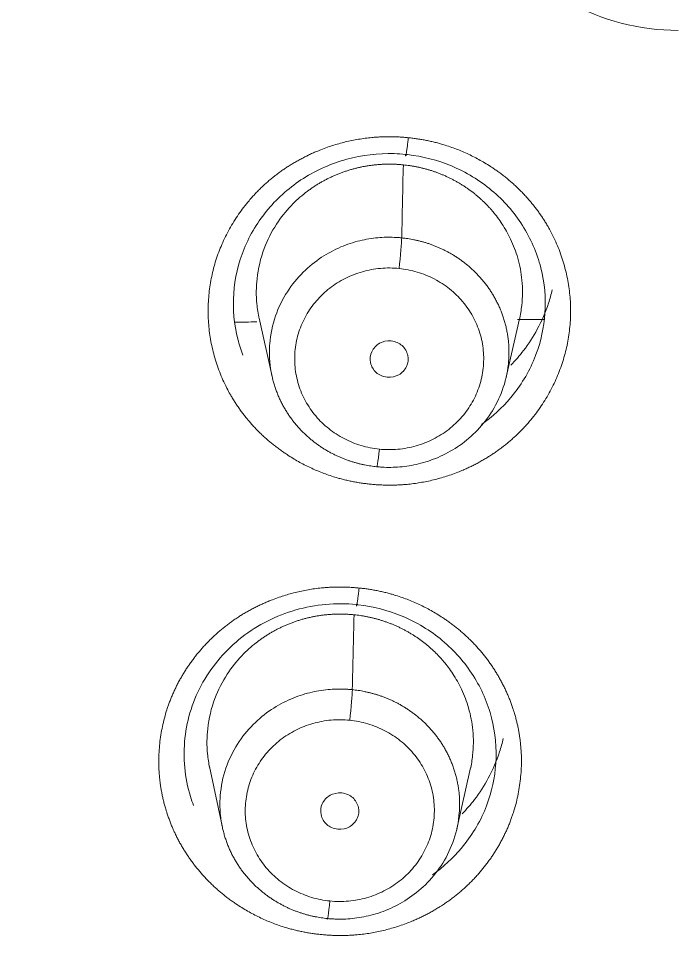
# Model space of a CAD drawing. Extents: x 6534 to 7663, y 0 to 827.
# Drawn here: x 7095.58 to 7103.39, y 495.25 to 506.3 of the extents above; entities that cross this region are included whole.
import ezdxf

# ---------------------------------------------------------------- set-up
doc = ezdxf.new("R2010")
doc.units = 0
doc.header["$LTSCALE"] = 30
doc.header["$MEASUREMENT"] = 0
doc.layers.add('1', color=7, linetype='CONTINUOUS')

msp = doc.modelspace()

# ---------------------------------------------------------------- linework, layer by layer
at = {"layer": '1', "color": 7, "linetype": 'Continuous', "lineweight": 18}
for p, q in [((7098.431, 502.751), (7098.585, 502.061)), ((7101.356, 502.052), (7101.514, 502.742)), ((7097.843, 497.442), (7097.997, 496.72)), ((7100.773, 496.704), (7100.935, 497.424))]:
    msp.add_line(p, q, dxfattribs=at)
for centre, major_axis, ratio, start_param, end_param in [((7103.394, 533.307), (-60.5, 0), 0.961466, 4.72417, 7.004197), ((7103.394, 533.445), (60, 0), 0.961466, 1.582577, 4.712389), ((7103.394, 533.445), (-59.925, 0), 0.961466, 4.712389, 7.853982), ((7100.088, 503.422), (-0.03, -0.298), 0.028713, 1.293799, 2.793333), ((7099.855, 501.283), (0.03, 0.298), 0.028763, 2.919063, 4.434962), ((7099.504, 498.071), (-0.03, -0.298), 0.028743, 1.29386, 2.784562), ((7099.269, 495.93), (0.03, 0.298), 0.028792, 2.909609, 4.435202)]:
    msp.add_ellipse(centre, major_axis=major_axis, ratio=ratio, start_param=start_param, end_param=end_param, dxfattribs=at)
at = {"layer": '1', "color": 7, "linetype": 'Continuous', "lineweight": 13}
for centre, major_axis, start_param, end_param in [((7103.394, 533.307), (59.425, 0), 1.570796, 4.70194), ((7103.394, 533.307), (57.948, 0), 1.579187, 4.712389), ((7103.394, 533.352), (57.403, 0), 1.579486, 4.712389), ((7103.394, 508.653), (2.593, 0), 1.570796, 4.712389)]:
    msp.add_ellipse(centre, major_axis=major_axis, ratio=0.961466, start_param=start_param, end_param=end_param, dxfattribs=at)
for points, degree, knots in [([(7099.749, 500.785), (7099.324, 500.828), (7098.767, 501.12), (7098.439, 501.38), (7098.306, 501.538), (7098.038, 501.856), (7097.795, 502.646), (7097.885, 503.462), (7098.293, 504.184), (7098.624, 504.442), (7098.787, 504.568), (7098.976, 504.663), (7099.162, 504.757), (7099.771, 504.932), (7100.198, 504.889)], 2, [0, 0, 0, 0.125, 0.1875, 0.25, 0.25, 0.375, 0.5, 0.625, 0.75, 0.75, 0.8125, 0.8125, 0.875, 1, 1, 1]), ([(7100.198, 504.889), (7100.623, 504.846), (7101.18, 504.554), (7101.507, 504.294), (7101.64, 504.136), (7101.909, 503.818), (7102.152, 503.028), (7102.062, 502.212), (7101.653, 501.49), (7101.323, 501.233), (7101.16, 501.106), (7100.971, 501.011), (7100.785, 500.917), (7100.176, 500.742), (7099.749, 500.785)], 2, [0, 0, 0, 0.125, 0.1875, 0.25, 0.25, 0.375, 0.5, 0.625, 0.75, 0.75, 0.8125, 0.8125, 0.875, 1, 1, 1]), ([(7099.855, 501.2), (7099.782, 501.207), (7099.71, 501.222), (7099.57, 501.263), (7099.502, 501.291), (7099.373, 501.358), (7099.312, 501.398), (7099.2, 501.488), (7099.148, 501.538), (7099.056, 501.648), (7099.015, 501.707), (7098.947, 501.831), (7098.919, 501.897), (7098.878, 502.032), (7098.864, 502.101), (7098.851, 502.242), (7098.851, 502.312), (7098.866, 502.452), (7098.881, 502.522), (7098.925, 502.656), (7098.953, 502.721), (7099.023, 502.845), (7099.064, 502.904), (7099.158, 503.012), (7099.21, 503.062), (7099.324, 503.15), (7099.386, 503.189), (7099.515, 503.255), (7099.583, 503.281), (7099.724, 503.321), (7099.796, 503.335), (7099.942, 503.348), (7100.016, 503.347), (7100.088, 503.34)], 3, [0, 0, 0, 0, 0.0625, 0.0625, 0.125, 0.125, 0.1875, 0.1875, 0.25, 0.25, 0.3125, 0.3125, 0.375, 0.375, 0.4375, 0.4375, 0.5, 0.5, 0.5625, 0.5625, 0.625, 0.625, 0.6875, 0.6875, 0.75, 0.75, 0.8125, 0.8125, 0.875, 0.875, 0.9375, 0.9375, 1, 1, 1, 1]), ([(7100.088, 503.34), (7100.161, 503.332), (7100.233, 503.318), (7100.373, 503.276), (7100.441, 503.249), (7100.57, 503.182), (7100.631, 503.142), (7100.743, 503.052), (7100.795, 503.002), (7100.887, 502.892), (7100.928, 502.833), (7100.996, 502.709), (7101.023, 502.643), (7101.065, 502.508), (7101.079, 502.439), (7101.092, 502.298), (7101.092, 502.228), (7101.077, 502.087), (7101.062, 502.018), (7101.018, 501.884), (7100.99, 501.819), (7100.92, 501.695), (7100.879, 501.636), (7100.785, 501.528), (7100.733, 501.478), (7100.619, 501.39), (7100.557, 501.351), (7100.428, 501.285), (7100.359, 501.259), (7100.219, 501.219), (7100.147, 501.205), (7100.001, 501.192), (7099.927, 501.193), (7099.855, 501.2)], 3, [0, 0, 0, 0, 0.0625, 0.0625, 0.125, 0.125, 0.1875, 0.1875, 0.25, 0.25, 0.3125, 0.3125, 0.375, 0.375, 0.4375, 0.4375, 0.5, 0.5, 0.5625, 0.5625, 0.625, 0.625, 0.6875, 0.6875, 0.75, 0.75, 0.8125, 0.8125, 0.875, 0.875, 0.9375, 0.9375, 1, 1, 1, 1]), ([(7101.709, 502.32), (7101.704, 502.306), (7101.632, 502.122), (7101.447, 501.816), (7101.194, 501.584), (7101.066, 501.493)], 3, [0, 0, 0, 0, 0.043023, 0.563689, 1, 1, 1, 1]), ([(7099.166, 495.45), (7098.741, 495.493), (7098.184, 495.784), (7097.857, 496.044), (7097.591, 496.359), (7097.393, 496.719), (7097.333, 496.914), (7097.211, 497.308), (7097.301, 498.132), (7097.508, 498.495), (7097.61, 498.673), (7097.881, 498.984), (7098.208, 499.238), (7098.398, 499.332), (7098.585, 499.425), (7099.191, 499.598), (7099.615, 499.555)], 2, [0, 0, 0, 0.125, 0.1875, 0.25, 0.3125, 0.375, 0.375, 0.5, 0.625, 0.625, 0.6875, 0.75, 0.8125, 0.8125, 0.875, 1, 1, 1]), ([(7099.615, 499.555), (7100.039, 499.513), (7100.596, 499.221), (7100.923, 498.962), (7101.189, 498.647), (7101.387, 498.287), (7101.448, 498.092), (7101.57, 497.698), (7101.479, 496.874), (7101.272, 496.511), (7101.171, 496.333), (7100.9, 496.021), (7100.572, 495.768), (7100.383, 495.673), (7100.196, 495.58), (7099.589, 495.407), (7099.166, 495.45)], 2, [0, 0, 0, 0.125, 0.1875, 0.25, 0.3125, 0.375, 0.375, 0.5, 0.625, 0.625, 0.6875, 0.75, 0.8125, 0.8125, 0.875, 1, 1, 1]), ([(7099.269, 495.848), (7099.197, 495.855), (7099.124, 495.869), (7098.984, 495.911), (7098.917, 495.939), (7098.788, 496.006), (7098.727, 496.046), (7098.614, 496.136), (7098.563, 496.186), (7098.47, 496.296), (7098.43, 496.355), (7098.362, 496.479), (7098.334, 496.545), (7098.292, 496.68), (7098.278, 496.75), (7098.265, 496.89), (7098.265, 496.961), (7098.281, 497.101), (7098.296, 497.17), (7098.339, 497.305), (7098.368, 497.37), (7098.438, 497.494), (7098.479, 497.552), (7098.573, 497.661), (7098.625, 497.711), (7098.739, 497.799), (7098.8, 497.838), (7098.93, 497.904), (7098.998, 497.93), (7099.139, 497.97), (7099.211, 497.984), (7099.357, 497.997), (7099.431, 497.996), (7099.504, 497.989)], 3, [0, 0, 0, 0, 0.0625, 0.0625, 0.125, 0.125, 0.1875, 0.1875, 0.25, 0.25, 0.3125, 0.3125, 0.375, 0.375, 0.4375, 0.4375, 0.5, 0.5, 0.5625, 0.5625, 0.625, 0.625, 0.6875, 0.6875, 0.75, 0.75, 0.8125, 0.8125, 0.875, 0.875, 0.9375, 0.9375, 1, 1, 1, 1]), ([(7099.504, 497.989), (7099.576, 497.982), (7099.648, 497.967), (7099.788, 497.926), (7099.856, 497.898), (7099.985, 497.831), (7100.046, 497.791), (7100.159, 497.701), (7100.21, 497.651), (7100.303, 497.541), (7100.343, 497.482), (7100.411, 497.357), (7100.439, 497.292), (7100.481, 497.157), (7100.495, 497.087), (7100.508, 496.947), (7100.508, 496.876), (7100.492, 496.736), (7100.477, 496.666), (7100.434, 496.532), (7100.405, 496.467), (7100.335, 496.343), (7100.294, 496.284), (7100.2, 496.176), (7100.148, 496.126), (7100.034, 496.037), (7099.973, 495.999), (7099.843, 495.933), (7099.775, 495.906), (7099.634, 495.866), (7099.562, 495.853), (7099.416, 495.84), (7099.342, 495.84), (7099.269, 495.848)], 3, [0, 0, 0, 0, 0.0625, 0.0625, 0.125, 0.125, 0.1875, 0.1875, 0.25, 0.25, 0.3125, 0.3125, 0.375, 0.375, 0.4375, 0.4375, 0.5, 0.5, 0.5625, 0.5625, 0.625, 0.625, 0.6875, 0.6875, 0.75, 0.75, 0.8125, 0.8125, 0.875, 0.875, 0.9375, 0.9375, 1, 1, 1, 1]), ([(7101.127, 496.985), (7101.122, 496.971), (7101.05, 496.787), (7100.865, 496.482), (7100.612, 496.249), (7100.484, 496.158)], 3, [0, 0, 0, 0, 0.041631, 0.56286, 1, 1, 1, 1])]:
    msp.add_open_spline(points, degree=degree, knots=knots, dxfattribs=at)
for points, weights in [([(7100.198, 504.889), (7100.178, 504.711), (7100.165, 504.627), (7100.166, 504.691)], [1.18944274279, 0.936860443773, 0.936852419326, 1.18941866945]), ([(7099.615, 499.555), (7099.595, 499.377), (7099.582, 499.293), (7099.583, 499.359)], [1.19177789995, 0.936097983238, 0.936074035593, 1.19170605702])]:
    msp.add_rational_spline(points, weights, degree=3, dxfattribs=at)
at = {"layer": '1', "color": 7, "linetype": 'Continuous', "lineweight": 18}
for points, knots in [([(7098.24, 502.313), (7098.216, 502.375), (7098.141, 502.613), (7098.102, 503.046), (7098.227, 503.584), (7098.516, 504.06), (7098.94, 504.431), (7099.462, 504.661), (7099.887, 504.711), (7100.122, 504.696), (7100.166, 504.691)], [0, 0, 0, 0, 0.055206, 0.206581, 0.357939, 0.509343, 0.660644, 0.812067, 0.963875, 1, 1, 1, 1]), ([(7100.166, 504.691), (7100.173, 504.69), (7100.36, 504.671), (7100.727, 504.576), (7101.204, 504.286), (7101.574, 503.865), (7101.795, 503.355), (7101.843, 502.821), (7101.768, 502.477), (7101.709, 502.32)], [0, 0, 0, 0, 0.006211, 0.168146, 0.336882, 0.506233, 0.675476, 0.844744, 1, 1, 1, 1]), ([(7098.433, 502.744), (7098.42, 502.803), (7098.395, 502.96), (7098.397, 503.243), (7098.474, 503.567), (7098.621, 503.857), (7098.794, 504.076), (7098.926, 504.196), (7098.999, 504.252), (7099.017, 504.265), (7099.034, 504.277), (7099.052, 504.29), (7099.07, 504.302), (7099.088, 504.314), (7099.106, 504.326), (7099.124, 504.337), (7099.143, 504.348), (7099.161, 504.359), (7099.18, 504.37), (7099.199, 504.38), (7099.218, 504.39), (7099.237, 504.4), (7099.256, 504.41), (7099.276, 504.419), (7099.295, 504.428), (7099.315, 504.437), (7099.335, 504.446), (7099.354, 504.454), (7099.374, 504.462), (7099.394, 504.47), (7099.414, 504.477), (7099.434, 504.485), (7099.455, 504.491), (7099.475, 504.498), (7099.495, 504.504), (7099.516, 504.511), (7099.536, 504.516), (7099.557, 504.522), (7099.577, 504.527), (7099.598, 504.532), (7099.618, 504.537), (7099.639, 504.542), (7099.66, 504.546), (7099.681, 504.55), (7099.702, 504.553), (7099.722, 504.557), (7099.743, 504.56), (7099.764, 504.563), (7099.785, 504.565), (7099.806, 504.567), (7099.827, 504.569), (7099.848, 504.571), (7099.869, 504.573), (7099.89, 504.574), (7099.91, 504.575), (7099.931, 504.576), (7099.952, 504.576), (7099.973, 504.576), (7099.994, 504.576), (7100.015, 504.576), (7100.035, 504.575), (7100.056, 504.574), (7100.077, 504.573), (7100.097, 504.571), (7100.118, 504.57), (7100.132, 504.568), (7100.139, 504.568)], [0, 0, 0, 0, 0.062821, 0.167084, 0.295701, 0.407946, 0.503784, 0.583187, 0.590607, 0.598019, 0.605423, 0.612818, 0.620205, 0.627584, 0.634955, 0.642318, 0.649672, 0.657019, 0.664357, 0.671687, 0.679008, 0.686322, 0.693627, 0.700924, 0.708213, 0.715494, 0.722767, 0.730031, 0.737287, 0.744535, 0.751775, 0.759007, 0.76623, 0.773445, 0.780652, 0.787851, 0.795042, 0.802224, 0.809398, 0.816564, 0.823722, 0.830872, 0.838013, 0.845147, 0.852271, 0.859388, 0.866497, 0.873597, 0.880689, 0.887773, 0.894849, 0.901917, 0.908976, 0.916027, 0.92307, 0.930105, 0.937131, 0.944149, 0.95116, 0.958161, 0.965155, 0.97214, 0.979118, 0.986087, 0.993047, 1, 1, 1, 1]), ([(7100.139, 504.568), (7100.151, 504.566), (7100.177, 504.564), (7100.215, 504.558), (7100.254, 504.552), (7100.292, 504.545), (7100.33, 504.537), (7100.368, 504.528), (7100.406, 504.518), (7100.443, 504.507), (7100.481, 504.496), (7100.518, 504.483), (7100.555, 504.469), (7100.591, 504.455), (7100.628, 504.44), (7100.664, 504.423), (7100.699, 504.406), (7100.734, 504.388), (7100.769, 504.369), (7100.804, 504.349), (7100.837, 504.328), (7100.871, 504.307), (7100.904, 504.284), (7100.936, 504.261), (7100.968, 504.237), (7100.999, 504.212), (7101.03, 504.186), (7101.059, 504.159), (7101.089, 504.132), (7101.117, 504.104), (7101.145, 504.075), (7101.172, 504.045), (7101.229, 503.979), (7101.315, 503.864), (7101.418, 503.68), (7101.503, 503.456), (7101.553, 503.191), (7101.551, 502.944), (7101.525, 502.79), (7101.513, 502.735)], [0, 0, 0, 0, 0.014582, 0.029196, 0.043843, 0.058521, 0.073232, 0.087975, 0.10275, 0.117557, 0.132396, 0.147267, 0.16217, 0.177106, 0.192074, 0.207073, 0.222105, 0.237169, 0.252265, 0.267393, 0.282553, 0.297745, 0.312969, 0.328226, 0.343514, 0.358834, 0.374187, 0.389571, 0.404988, 0.420436, 0.435917, 0.451429, 0.466974, 0.536703, 0.618227, 0.711536, 0.816617, 0.933457, 1, 1, 1, 1]), ([(7100.12, 503.703), (7100.113, 503.703), (7100.101, 503.704), (7100.083, 503.706), (7100.065, 503.707), (7100.048, 503.708), (7099.972, 503.712), (7099.83, 503.708), (7099.616, 503.673), (7099.39, 503.598), (7099.16, 503.475), (7098.942, 503.299), (7098.752, 503.065), (7098.611, 502.776), (7098.562, 502.54), (7098.553, 502.39), (7098.553, 502.333), (7098.555, 502.277), (7098.559, 502.222), (7098.565, 502.167), (7098.574, 502.113), (7098.585, 502.06), (7098.598, 502.007), (7098.612, 501.956), (7098.629, 501.906), (7098.648, 501.857), (7098.668, 501.809), (7098.69, 501.763), (7098.713, 501.718), (7098.738, 501.674), (7098.764, 501.631), (7098.792, 501.59), (7098.821, 501.55), (7098.851, 501.512), (7098.882, 501.475), (7098.913, 501.439), (7098.946, 501.405), (7098.98, 501.373), (7099.014, 501.341), (7099.049, 501.312), (7099.085, 501.283), (7099.121, 501.257), (7099.157, 501.231), (7099.194, 501.207), (7099.231, 501.185), (7099.268, 501.163), (7099.306, 501.143), (7099.344, 501.125), (7099.381, 501.108), (7099.419, 501.092), (7099.457, 501.077), (7099.495, 501.063), (7099.532, 501.051), (7099.57, 501.04), (7099.607, 501.03), (7099.644, 501.021), (7099.68, 501.013), (7099.716, 501.006), (7099.752, 501), (7099.788, 500.996), (7099.812, 500.993), (7099.823, 500.992)], [0, 0, 0, 0, 0.004262, 0.008395, 0.012399, 0.016275, 0.020023, 0.063397, 0.11187, 0.165439, 0.224102, 0.287854, 0.356693, 0.430613, 0.509612, 0.522992, 0.536251, 0.549389, 0.562406, 0.575303, 0.588079, 0.600733, 0.613267, 0.625681, 0.637973, 0.650145, 0.662195, 0.674125, 0.685934, 0.697622, 0.709189, 0.720636, 0.731961, 0.743166, 0.75425, 0.765213, 0.776055, 0.786776, 0.797376, 0.807856, 0.818215, 0.828452, 0.838569, 0.848565, 0.85844, 0.868194, 0.877828, 0.88734, 0.896732, 0.906002, 0.915152, 0.924181, 0.933089, 0.941876, 0.950542, 0.959087, 0.967512, 0.975815, 0.983998, 0.992059, 1, 1, 1, 1]), ([(7099.823, 500.992), (7099.829, 500.991), (7099.84, 500.99), (7099.858, 500.989), (7099.876, 500.987), (7099.894, 500.986), (7099.976, 500.982), (7100.13, 500.987), (7100.355, 501.028), (7100.587, 501.111), (7100.815, 501.241), (7101.027, 501.422), (7101.206, 501.655), (7101.336, 501.934), (7101.382, 502.16), (7101.389, 502.304), (7101.39, 502.361), (7101.388, 502.417), (7101.384, 502.472), (7101.378, 502.527), (7101.369, 502.581), (7101.358, 502.634), (7101.345, 502.686), (7101.331, 502.737), (7101.314, 502.788), (7101.296, 502.836), (7101.275, 502.884), (7101.254, 502.931), (7101.23, 502.976), (7101.205, 503.02), (7101.179, 503.062), (7101.152, 503.104), (7101.123, 503.143), (7101.093, 503.182), (7101.062, 503.219), (7101.03, 503.254), (7100.998, 503.288), (7100.964, 503.321), (7100.93, 503.352), (7100.895, 503.382), (7100.859, 503.41), (7100.823, 503.437), (7100.787, 503.463), (7100.75, 503.487), (7100.713, 503.509), (7100.675, 503.531), (7100.638, 503.55), (7100.6, 503.569), (7100.562, 503.586), (7100.525, 503.602), (7100.487, 503.617), (7100.449, 503.631), (7100.411, 503.643), (7100.374, 503.654), (7100.337, 503.664), (7100.3, 503.673), (7100.263, 503.681), (7100.227, 503.688), (7100.191, 503.694), (7100.155, 503.699), (7100.131, 503.701), (7100.12, 503.703)], [0, 0, 0, 0, 0.003868, 0.007805, 0.01181, 0.015885, 0.020029, 0.067464, 0.118836, 0.174144, 0.233384, 0.296555, 0.363653, 0.434676, 0.50962, 0.522978, 0.536216, 0.549334, 0.562332, 0.575211, 0.587969, 0.600607, 0.613126, 0.625525, 0.637803, 0.649962, 0.662001, 0.67392, 0.68572, 0.697399, 0.708958, 0.720398, 0.731718, 0.742917, 0.753997, 0.764957, 0.775797, 0.786518, 0.797118, 0.807598, 0.817959, 0.8282, 0.838321, 0.848322, 0.858203, 0.867964, 0.877605, 0.887127, 0.896529, 0.905811, 0.914972, 0.924015, 0.932937, 0.941739, 0.950422, 0.958984, 0.967427, 0.97575, 0.983953, 0.992037, 1, 1, 1, 1]), ([(7101.412, 502.195), (7101.465, 502.25), (7101.581, 502.383), (7101.739, 502.627), (7101.845, 502.873), (7101.889, 503.034), (7101.901, 503.087)], [0, 0, 0, 0, 0.220037, 0.51214, 0.841726, 1, 1, 1, 1]), ([(7097.656, 496.979), (7097.643, 497.014), (7097.63, 497.049), (7097.585, 497.197), (7097.562, 497.312), (7097.54, 497.543), (7097.541, 497.66), (7097.566, 497.892), (7097.59, 498.006), (7097.662, 498.228), (7097.709, 498.336), (7097.825, 498.541), (7097.893, 498.637), (7098.047, 498.816), (7098.134, 498.898), (7098.322, 499.045), (7098.423, 499.109), (7098.637, 499.218), (7098.75, 499.262), (7098.981, 499.328), (7099.101, 499.35), (7099.341, 499.371), (7099.463, 499.371), (7099.583, 499.359)], [0, 0, 0, 0, 0.031102, 0.031102, 0.127992, 0.127992, 0.224881, 0.224881, 0.321771, 0.321771, 0.418661, 0.418661, 0.515551, 0.515551, 0.612441, 0.612441, 0.709331, 0.709331, 0.80622, 0.80622, 0.90311, 0.90311, 1, 1, 1, 1]), ([(7099.583, 499.359), (7099.59, 499.358), (7099.776, 499.338), (7100.142, 499.244), (7100.62, 498.954), (7100.991, 498.533), (7101.212, 498.023), (7101.261, 497.488), (7101.186, 497.142), (7101.127, 496.985)], [0, 0, 0, 0, 0.005797, 0.167453, 0.336185, 0.505587, 0.674885, 0.844217, 1, 1, 1, 1]), ([(7097.846, 497.427), (7097.835, 497.481), (7097.811, 497.634), (7097.813, 497.913), (7097.89, 498.237), (7098.038, 498.527), (7098.211, 498.746), (7098.343, 498.866), (7098.416, 498.922), (7098.434, 498.935), (7098.451, 498.948), (7098.469, 498.96), (7098.487, 498.972), (7098.505, 498.984), (7098.523, 498.996), (7098.541, 499.007), (7098.56, 499.019), (7098.578, 499.03), (7098.597, 499.04), (7098.616, 499.051), (7098.635, 499.061), (7098.654, 499.071), (7098.673, 499.08), (7098.693, 499.09), (7098.712, 499.099), (7098.732, 499.108), (7098.752, 499.116), (7098.771, 499.124), (7098.791, 499.132), (7098.811, 499.14), (7098.831, 499.148), (7098.851, 499.155), (7098.872, 499.162), (7098.892, 499.168), (7098.912, 499.175), (7098.933, 499.181), (7098.953, 499.187), (7098.974, 499.192), (7098.994, 499.198), (7099.015, 499.203), (7099.036, 499.207), (7099.056, 499.212), (7099.077, 499.216), (7099.098, 499.22), (7099.119, 499.224), (7099.14, 499.227), (7099.16, 499.23), (7099.181, 499.233), (7099.202, 499.236), (7099.223, 499.238), (7099.244, 499.24), (7099.265, 499.242), (7099.286, 499.243), (7099.307, 499.244), (7099.328, 499.245), (7099.349, 499.246), (7099.369, 499.246), (7099.39, 499.246), (7099.411, 499.246), (7099.432, 499.246), (7099.453, 499.245), (7099.473, 499.244), (7099.494, 499.243), (7099.515, 499.242), (7099.535, 499.24), (7099.549, 499.239), (7099.556, 499.238)], [0, 0, 0, 0, 0.058343, 0.163106, 0.292347, 0.40514, 0.501444, 0.581227, 0.588681, 0.596128, 0.603566, 0.610996, 0.618418, 0.625831, 0.633237, 0.640634, 0.648023, 0.655403, 0.662776, 0.67014, 0.677496, 0.684844, 0.692184, 0.699515, 0.706838, 0.714153, 0.72146, 0.728759, 0.736049, 0.743331, 0.750605, 0.757871, 0.765128, 0.772377, 0.779618, 0.786851, 0.794075, 0.801292, 0.8085, 0.815699, 0.822891, 0.830074, 0.837249, 0.844416, 0.851575, 0.858725, 0.865867, 0.873001, 0.880127, 0.887244, 0.894353, 0.901454, 0.908547, 0.915631, 0.922707, 0.929775, 0.936835, 0.943886, 0.950929, 0.957964, 0.964991, 0.972009, 0.979019, 0.986021, 0.993015, 1, 1, 1, 1]), ([(7099.556, 499.238), (7099.569, 499.237), (7099.594, 499.234), (7099.633, 499.229), (7099.671, 499.222), (7099.709, 499.215), (7099.747, 499.207), (7099.785, 499.198), (7099.823, 499.189), (7099.861, 499.178), (7099.898, 499.166), (7099.935, 499.153), (7099.972, 499.14), (7100.009, 499.125), (7100.045, 499.11), (7100.081, 499.094), (7100.117, 499.076), (7100.152, 499.058), (7100.187, 499.039), (7100.221, 499.019), (7100.255, 498.999), (7100.289, 498.977), (7100.321, 498.955), (7100.354, 498.931), (7100.386, 498.907), (7100.417, 498.882), (7100.447, 498.856), (7100.477, 498.829), (7100.507, 498.802), (7100.535, 498.774), (7100.563, 498.745), (7100.59, 498.715), (7100.647, 498.649), (7100.733, 498.534), (7100.836, 498.35), (7100.921, 498.126), (7100.971, 497.861), (7100.97, 497.615), (7100.944, 497.463), (7100.932, 497.409)], [0, 0, 0, 0, 0.014608, 0.029249, 0.043921, 0.058626, 0.073363, 0.088132, 0.102934, 0.117767, 0.132633, 0.147531, 0.162461, 0.177423, 0.192418, 0.207444, 0.222503, 0.237594, 0.252717, 0.267872, 0.283059, 0.298278, 0.31353, 0.328813, 0.344129, 0.359476, 0.374856, 0.390267, 0.405711, 0.421187, 0.436694, 0.452234, 0.467806, 0.537662, 0.619344, 0.712837, 0.818126, 0.935193, 1, 1, 1, 1]), ([(7099.535, 498.351), (7099.529, 498.351), (7099.517, 498.353), (7099.499, 498.354), (7099.481, 498.355), (7099.463, 498.356), (7099.386, 498.36), (7099.241, 498.356), (7099.024, 498.319), (7098.796, 498.243), (7098.566, 498.118), (7098.35, 497.94), (7098.162, 497.707), (7098.024, 497.42), (7097.976, 497.187), (7097.968, 497.038), (7097.967, 496.982), (7097.969, 496.925), (7097.973, 496.87), (7097.98, 496.815), (7097.988, 496.761), (7097.999, 496.708), (7098.012, 496.656), (7098.027, 496.604), (7098.044, 496.554), (7098.062, 496.505), (7098.082, 496.458), (7098.104, 496.411), (7098.128, 496.366), (7098.153, 496.322), (7098.179, 496.279), (7098.206, 496.238), (7098.235, 496.198), (7098.265, 496.16), (7098.296, 496.123), (7098.328, 496.087), (7098.361, 496.053), (7098.394, 496.021), (7098.429, 495.99), (7098.464, 495.96), (7098.499, 495.932), (7098.535, 495.905), (7098.572, 495.879), (7098.609, 495.855), (7098.646, 495.833), (7098.683, 495.812), (7098.721, 495.792), (7098.758, 495.773), (7098.796, 495.756), (7098.834, 495.74), (7098.872, 495.725), (7098.909, 495.712), (7098.947, 495.699), (7098.984, 495.688), (7099.022, 495.678), (7099.058, 495.669), (7099.095, 495.661), (7099.131, 495.655), (7099.167, 495.649), (7099.203, 495.644), (7099.226, 495.641), (7099.238, 495.64)], [0, 0, 0, 0, 0.004118, 0.008173, 0.012166, 0.016096, 0.019964, 0.064383, 0.113604, 0.167623, 0.226438, 0.290046, 0.358445, 0.431632, 0.509603, 0.522984, 0.536245, 0.549384, 0.562403, 0.575301, 0.588078, 0.600734, 0.613269, 0.625684, 0.637977, 0.65015, 0.662202, 0.674132, 0.685942, 0.697631, 0.709199, 0.720647, 0.731973, 0.743178, 0.754263, 0.765226, 0.776069, 0.78679, 0.797391, 0.807871, 0.818229, 0.828467, 0.838584, 0.84858, 0.858455, 0.868209, 0.877841, 0.887353, 0.896744, 0.906015, 0.915164, 0.924192, 0.933099, 0.941885, 0.95055, 0.959094, 0.967517, 0.975819, 0.984001, 0.992061, 1, 1, 1, 1]), ([(7099.238, 495.64), (7099.244, 495.639), (7099.256, 495.638), (7099.273, 495.637), (7099.291, 495.636), (7099.309, 495.635), (7099.39, 495.631), (7099.54, 495.635), (7099.763, 495.675), (7099.994, 495.755), (7100.222, 495.884), (7100.436, 496.063), (7100.618, 496.296), (7100.751, 496.578), (7100.797, 496.806), (7100.805, 496.952), (7100.806, 497.009), (7100.804, 497.065), (7100.8, 497.12), (7100.793, 497.175), (7100.785, 497.229), (7100.774, 497.282), (7100.761, 497.334), (7100.746, 497.385), (7100.73, 497.435), (7100.711, 497.484), (7100.691, 497.532), (7100.669, 497.579), (7100.646, 497.624), (7100.621, 497.668), (7100.595, 497.71), (7100.567, 497.752), (7100.538, 497.791), (7100.509, 497.83), (7100.478, 497.867), (7100.446, 497.902), (7100.413, 497.936), (7100.38, 497.969), (7100.345, 498), (7100.31, 498.03), (7100.275, 498.058), (7100.239, 498.085), (7100.202, 498.111), (7100.165, 498.135), (7100.128, 498.157), (7100.091, 498.179), (7100.053, 498.199), (7100.016, 498.217), (7099.978, 498.234), (7099.94, 498.25), (7099.902, 498.265), (7099.864, 498.279), (7099.827, 498.291), (7099.789, 498.302), (7099.752, 498.312), (7099.715, 498.321), (7099.678, 498.329), (7099.642, 498.336), (7099.606, 498.342), (7099.57, 498.347), (7099.547, 498.349), (7099.535, 498.351)], [0, 0, 0, 0, 0.00393, 0.007893, 0.011888, 0.015916, 0.019977, 0.066372, 0.117003, 0.171868, 0.230964, 0.294287, 0.361835, 0.433603, 0.509587, 0.522943, 0.53618, 0.549297, 0.562294, 0.575171, 0.587928, 0.600566, 0.613084, 0.625482, 0.63776, 0.649918, 0.661956, 0.673875, 0.685674, 0.697353, 0.708912, 0.720351, 0.731671, 0.742871, 0.753951, 0.764911, 0.775752, 0.786473, 0.797074, 0.807555, 0.817916, 0.828158, 0.83828, 0.848282, 0.858164, 0.867927, 0.87757, 0.887093, 0.896497, 0.90578, 0.914944, 0.923989, 0.932913, 0.941718, 0.950403, 0.958969, 0.967414, 0.97574, 0.983947, 0.992033, 1, 1, 1, 1]), ([(7100.836, 496.881), (7100.887, 496.934), (7101.002, 497.067), (7101.159, 497.309), (7101.265, 497.558), (7101.31, 497.72), (7101.322, 497.774)], [0, 0, 0, 0, 0.214665, 0.50696, 0.836561, 1, 1, 1, 1])]:
    msp.add_open_spline(points, degree=3, knots=knots, dxfattribs=at)
at = {"layer": '1', "color": 7, "linetype": 'Continuous', "lineweight": 13}
for points in [[(7100.12, 503.703), (7100.123, 503.847), (7100.129, 504.135), (7100.135, 504.424), (7100.139, 504.568)], [(7098.406, 502.707), (7098.316, 502.706), (7098.227, 502.704), (7098.137, 502.703)], [(7101.814, 502.736), (7101.706, 502.736), (7101.599, 502.735), (7101.492, 502.735)], [(7099.535, 498.351), (7099.538, 498.499), (7099.545, 498.794), (7099.552, 499.09), (7099.556, 499.238)]]:
    msp.add_open_spline(points, degree=3, dxfattribs=at)
at = {"layer": '1', "color": 7, "linetype": 'Continuous', "lineweight": 18}
for points in [[(7099.995, 502.482), (7099.941, 502.485), (7099.851, 502.467), (7099.751, 502.359), (7099.736, 502.223), (7099.809, 502.096), (7099.894, 502.061), (7099.948, 502.052)], [(7099.948, 502.052), (7100.001, 502.05), (7100.092, 502.067), (7100.191, 502.175), (7100.207, 502.311), (7100.133, 502.438), (7100.048, 502.474), (7099.995, 502.482)], [(7099.409, 497.128), (7099.356, 497.13), (7099.265, 497.113), (7099.166, 497.005), (7099.15, 496.869), (7099.223, 496.741), (7099.309, 496.706), (7099.362, 496.697)], [(7099.362, 496.697), (7099.416, 496.695), (7099.506, 496.712), (7099.606, 496.821), (7099.622, 496.957), (7099.548, 497.084), (7099.463, 497.119), (7099.409, 497.128)]]:
    msp.add_open_spline(points, degree=3, dxfattribs=at)

doc.saveas('drawing.dxf')
